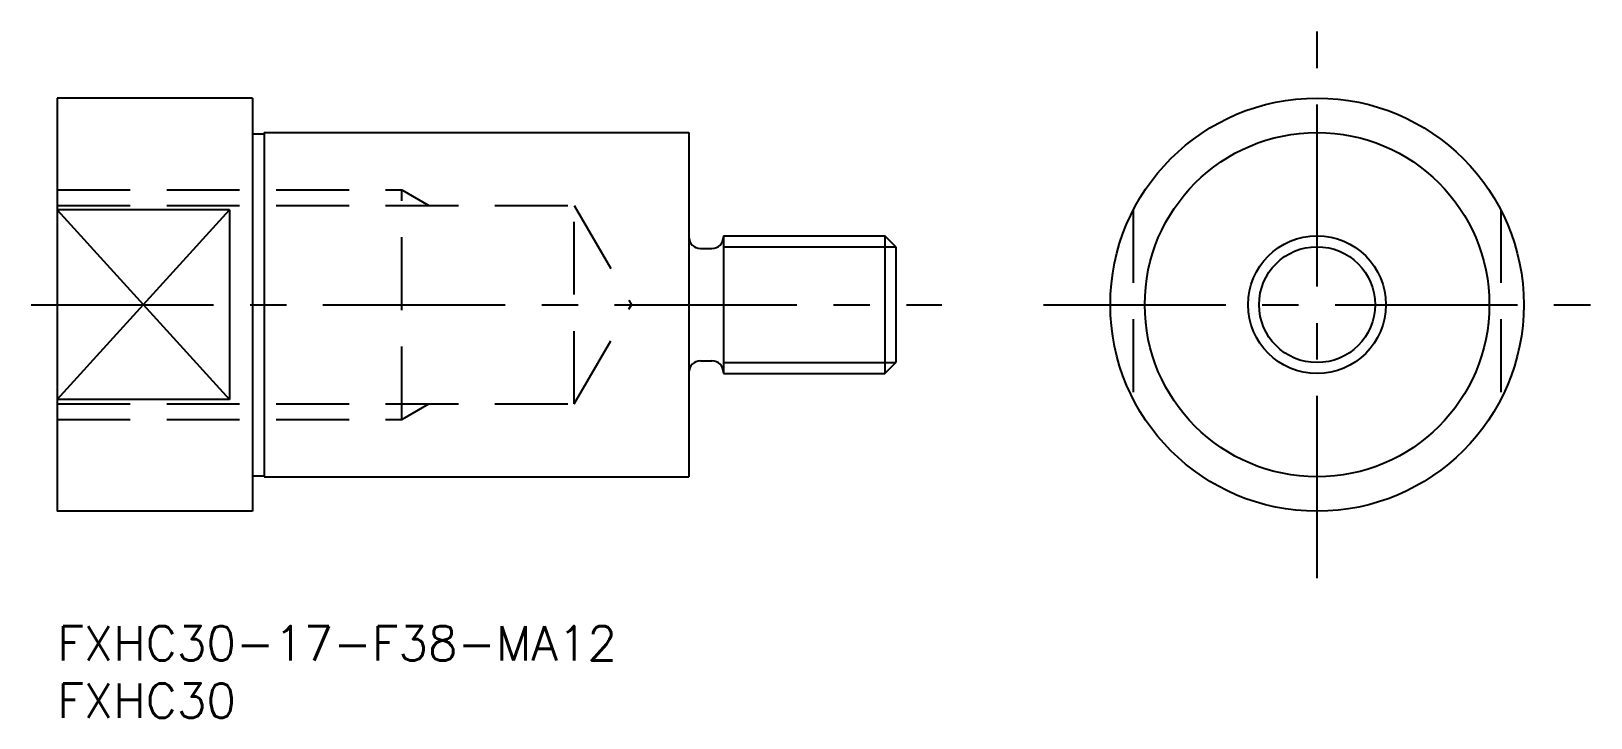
# Model space of a CAD drawing. Extents: x -2 to 134, y -8 to 52.
import ezdxf

# ---------------------------------------------------------------- set-up
doc = ezdxf.new("R2010")
doc.units = 0
doc.header["$LTSCALE"] = 0.5
doc.linetypes.add('CENTER', pattern=[50.8, 31.75, -6.35, 6.35, -6.35])
doc.linetypes.add('DASHED', pattern=[19.05, 12.7, -6.35])
for name, color, linetype in [('MSM_CENTER', 1, 'CENTER'), ('MSM_CONTINUOUS', 7, 'CONTINUOUS'), ('MSM_DASHED', 4, 'DASHED'), ('MSM_NARROW', 5, 'CONTINUOUS'), ('MSM_PART_NUMBER', 7, 'CONTINUOUS')]:
    doc.layers.add(name, color=color, linetype=linetype)
doc.styles.get("Standard").update_dxf_attribs({"font": 'txt.shx', "height": 3, "bigfont": 'bigfont.shx'})

# ---------------------------------------------------------------- blocks, each defined once
blk = doc.blocks.new('*U4')
at = {"layer": 'MSM_PART_NUMBER'}
blk.add_text('FXHC30-17-F38-MA12', height=3, dxfattribs=at).set_placement((0, -3))
blk = doc.blocks.new('*U5')
at = {"layer": 'MSM_PART_NUMBER'}
blk.add_text('FXHC30', height=3, dxfattribs=at).set_placement((0, -8))

msp = doc.modelspace()

# ---------------------------------------------------------------- linework, layer by layer
at = {"layer": 'MSM_CENTER'}
for p, q in [((109.69, 4.17), (109.69, 51.83)), ((-2.27, 28), (77.02, 28)), ((85.86, 28), (133.53, 28))]:
    msp.add_line(p, q, dxfattribs=at)
at = {"layer": 'MSM_CONTINUOUS'}
for p, q in [((0, 46), (0, 10)), ((17, 46), (0, 46)), ((17, 46), (17, 10)), ((17, 42.9), (18, 42.9)), ((18, 43), (55, 43)), ((18, 43), (18, 13)), ((55, 43), (55, 13)), ((15, 36.25), (0, 36.25)), ((15, 36.25), (15, 19.75)), ((58, 34), (72.05, 34)), ((58, 34), (58, 22)), ((73, 33.05), (72.05, 34)), ((72.05, 34), (72.05, 22)), ((56, 32.9), (57, 32.9)), ((73, 33.05), (73, 22.95)), ((56, 23.1), (57, 23.1)), ((58, 22), (72.05, 22)), ((72.05, 22), (73, 22.95)), ((15, 19.75), (0, 19.75)), ((17, 13.1), (18, 13.1)), ((18, 13), (55, 13)), ((17, 10), (0, 10))]:
    msp.add_line(p, q, dxfattribs=at)
for radius in [18, 15, 6]:
    msp.add_circle((109.69, 28), radius, dxfattribs=at)
for centre, start, end in [((56, 33.9), 180, 270), ((57, 33.9), 270, 0), ((56, 22.1), 90, 180), ((57, 22.1), 0, 90)]:
    msp.add_arc(centre, 1, start, end, dxfattribs=at)
at = {"layer": 'MSM_DASHED'}
for p, q in [((0, 38), (30, 38)), ((30, 38), (32.34, 36.65)), ((30, 18), (30, 38)), ((0, 36.65), (45.01, 36.65)), ((45.01, 19.35), (45.01, 36.65)), ((45.01, 36.65), (50, 28)), ((93.69, 36.25), (93.69, 19.75)), ((125.69, 36.25), (125.69, 19.75)), ((45.01, 19.35), (50, 28)), ((0, 19.35), (45.01, 19.35)), ((30, 18), (32.34, 19.35)), ((0, 18), (30, 18))]:
    msp.add_line(p, q, dxfattribs=at)
at = {"layer": 'MSM_NARROW'}
for p, q in [((0, 36.25), (15, 19.75)), ((0, 19.75), (15, 36.25)), ((58, 33.05), (73, 33.05)), ((58, 22.95), (73, 22.95))]:
    msp.add_line(p, q, dxfattribs=at)
msp.add_circle((109.69, 28), 5.05, dxfattribs=at)

# ---------------------------------------------------------------- block references
at = {"layer": 'MSM_CONTINUOUS'}
for name in ['*U4', '*U5']:
    msp.add_blockref(name, (0, 0), dxfattribs=at)

doc.saveas('drawing.dxf')
